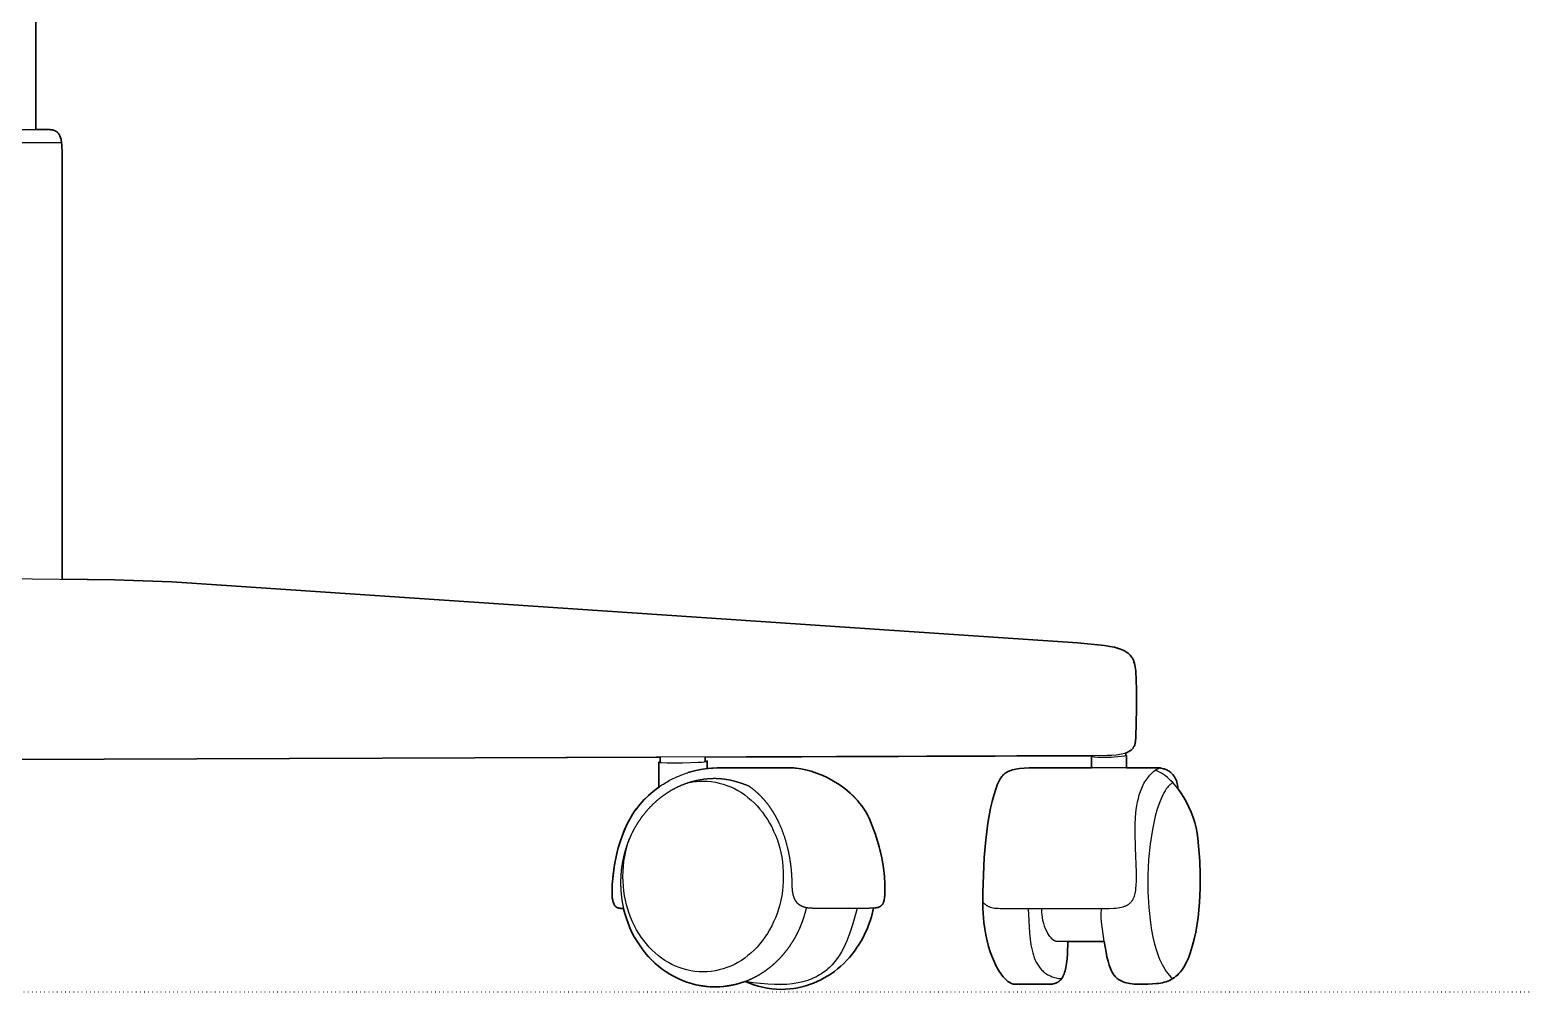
# Model space of a CAD drawing. Header units: millimetres. Extents: x 0 to 1842, y -1115 to 1018.
# Drawn here: x 416.4 to 814, y -1115 to -860.5 of the extents above; entities that cross this region are included whole.
import ezdxf

# ---------------------------------------------------------------- set-up
doc = ezdxf.new("R2010")
doc.units = ezdxf.units.MM
doc.linetypes.add('Dots', pattern=[1, 0, -1])
doc.layers.add('Blocks', color=7, linetype='Continuous')
for name, color, linetype, lineweight, true_color in [('Blocks$Inner', 7, 'Continuous', 25, 0x007f00), ('Blocks$Outline', 7, 'Continuous', 35, 0xff3f3f), ('Groud', 7, 'Dots', 25, 0x243775)]:
    doc.layers.add(name, color=color, linetype=linetype, lineweight=lineweight, true_color=true_color)

# ---------------------------------------------------------------- blocks, each defined once
blk = doc.blocks.new('Oxford High Office Chair Back')
at = {"layer": 'Blocks$Inner'}
for p, q in [((354.89, 199.83), (354.89, 86.37)), ((636.33, 40.35), (636.33, 39.62)), ((512.77, 31.31), (512.77, 37.93)), ((525.62, 38.25), (525.62, 36.28)), ((650.11, 31.43), (650.14, 30.94))]:
    blk.add_line(p, q, dxfattribs=at)
for points in [[(347.99, 301.99), (347.99, 205.31)], [(321.11, 205.31), (351.16, 205.31), (351.65, 205.29), (351.88, 205.27), (352.11, 205.25), (352.32, 205.21), (352.52, 205.16), (352.71, 205.11), (352.76, 205.09), (352.76, 205.09), (352.76, 205.09), (352.77, 205.09), (352.77, 205.09), (352.77, 205.09), (352.78, 205.09), (352.78, 205.09), (352.78, 205.09), (352.79, 205.09), (352.79, 205.09), (352.79, 205.08), (352.79, 205.08), (352.8, 205.08), (352.8, 205.08), (352.8, 205.08), (352.81, 205.08), (352.81, 205.08), (352.81, 205.08), (352.81, 205.08), (352.82, 205.08), (352.82, 205.07), (352.82, 205.07), (352.82, 205.07), (352.83, 205.07), (352.83, 205.07), (352.83, 205.07), (352.84, 205.07), (352.84, 205.07), (352.84, 205.07), (352.84, 205.07), (352.85, 205.06), (352.85, 205.06), (352.85, 205.06), (352.86, 205.06), (352.86, 205.06), (352.86, 205.06), (352.86, 205.06), (352.87, 205.06), (352.87, 205.06), (352.87, 205.05), (352.88, 205.05), (352.88, 205.05), (352.88, 205.05), (352.88, 205.05), (352.89, 205.05), (352.89, 205.05), (352.89, 205.05), (352.9, 205.05), (352.98, 205.01), (353.07, 204.97), (353.15, 204.93), (353.19, 204.91), (353.24, 204.89), (353.31, 204.84), (353.35, 204.82), (353.39, 204.79), (353.43, 204.77), (353.47, 204.74), (353.47, 204.74), (353.47, 204.74), (353.47, 204.74), (353.48, 204.74), (353.48, 204.74), (353.48, 204.73), (353.48, 204.73), (353.49, 204.73), (353.49, 204.73), (353.49, 204.73), (353.49, 204.73), (353.5, 204.72), (353.5, 204.72), (353.5, 204.72), (353.5, 204.72), (353.5, 204.72), (353.51, 204.72), (353.51, 204.71), (353.51, 204.71), (353.51, 204.71), (353.52, 204.71), (353.52, 204.71), (353.52, 204.71), (353.52, 204.7), (353.52, 204.7), (353.53, 204.7), (353.53, 204.7), (353.53, 204.7), (353.53, 204.7), (353.54, 204.69), (353.54, 204.69), (353.54, 204.69), (353.58, 204.66), (353.58, 204.66), (353.58, 204.66), (353.58, 204.66), (353.58, 204.65), (353.59, 204.65), (353.59, 204.65), (353.59, 204.65), (353.59, 204.65), (353.6, 204.65), (353.6, 204.64), (353.6, 204.64), (353.6, 204.64), (353.6, 204.64), (353.61, 204.64), (353.61, 204.64), (353.61, 204.63), (353.61, 204.63), (353.62, 204.63), (353.62, 204.63), (353.62, 204.63), (353.62, 204.62), (353.62, 204.62), (353.63, 204.62), (353.63, 204.62), (353.63, 204.62), (353.63, 204.61), (353.64, 204.61), (353.64, 204.61), (353.64, 204.61), (353.64, 204.61), (353.64, 204.61), (353.65, 204.6), (353.65, 204.6), (353.65, 204.6), (353.65, 204.6), (353.65, 204.6), (353.66, 204.59), (353.66, 204.59), (353.66, 204.59), (353.66, 204.59), (353.66, 204.59), (353.67, 204.58), (353.67, 204.58), (353.67, 204.58), (353.67, 204.58), (353.68, 204.58), (353.68, 204.57), (353.68, 204.57), (353.81, 204.45), (353.93, 204.31), (353.99, 204.23), (354.05, 204.15), (354.15, 203.99), (354.25, 203.81), (354.34, 203.62), (354.43, 203.42), (354.5, 203.21), (354.57, 202.98), (354.63, 202.73), (354.69, 202.47), (354.78, 201.91), (354.84, 201.28), (354.87, 200.59), (354.89, 199.83)], [(316.75, 201.93), (354.77, 201.93)], [(339.74, 86.53), (368.79, 86.22), (383.95, 85.69), (397.1, 84.79), (623.6, 69.55), (630.75, 68.8), (632.13, 68.58), (633.36, 68.33), (633.92, 68.18), (634.44, 68.03), (634.93, 67.86), (635.39, 67.68), (635.82, 67.49), (636.21, 67.28), (636.4, 67.17), (636.58, 67.05), (636.75, 66.93), (636.92, 66.81), (637.07, 66.68), (637.22, 66.54), (637.37, 66.41), (637.5, 66.26), (637.63, 66.11), (637.76, 65.96), (637.87, 65.8), (637.98, 65.63), (638.09, 65.46), (638.19, 65.28), (638.28, 65.09), (638.37, 64.9), (638.45, 64.71), (638.52, 64.5), (638.66, 64.08), (638.77, 63.62), (638.86, 63.14), (638.94, 62.63), (638.99, 62.08), (639.2, 57.15), (639.18, 51.97), (638.99, 44.65), (638.99, 44.23), (638.97, 43.79), (638.95, 43.58), (638.92, 43.36), (638.88, 43.14), (638.84, 42.93), (638.81, 42.82), (638.78, 42.71), (638.71, 42.5), (638.62, 42.29), (638.57, 42.19), (638.52, 42.09), (638.46, 41.99), (638.4, 41.89), (638.34, 41.79), (638.27, 41.69), (638.19, 41.6), (638.12, 41.5), (638.03, 41.41), (637.94, 41.32), (637.85, 41.23), (637.75, 41.14), (637.64, 41.06), (637.53, 40.97), (637.29, 40.81), (637.16, 40.73), (637.02, 40.66), (636.73, 40.51), (636.41, 40.37), (636.06, 40.25), (635.68, 40.13), (635.26, 40.03), (634.82, 39.94), (634.34, 39.86), (633.83, 39.79), (632.7, 39.7), (631.41, 39.67), (34.52, 37.48)], [(512.77, 37.93), (512.77, 37.93), (512.78, 37.93), (512.78, 37.93), (512.78, 37.93), (512.78, 37.93), (512.78, 37.93), (512.78, 37.93), (512.78, 37.93), (512.78, 37.93), (512.79, 37.93), (512.79, 37.93), (512.79, 37.93), (512.79, 37.93), (512.79, 37.93), (512.79, 37.93), (512.79, 37.93), (512.8, 37.93), (512.8, 37.93), (512.8, 37.93), (512.8, 37.93), (512.8, 37.93), (512.8, 37.93), (512.81, 37.93), (512.81, 37.93), (512.81, 37.92), (512.81, 37.92), (512.81, 37.92), (512.81, 37.92), (512.82, 37.92), (512.82, 37.92), (512.82, 37.92), (512.82, 37.92), (512.85, 37.92), (512.88, 37.91), (513.05, 37.89), (513.53, 37.85), (514.98, 37.79), (519.06, 37.76), (523.21, 37.9), (524.05, 37.96), (524.75, 38.04), (525.04, 38.09), (525.28, 38.14), (525.39, 38.17), (525.48, 38.2), (525.56, 38.22), (525.56, 38.23), (525.56, 38.23), (525.56, 38.23), (525.57, 38.23), (525.57, 38.23), (525.57, 38.23), (525.57, 38.23), (525.58, 38.23), (525.59, 38.24), (525.62, 38.25)], [(513.19, 37.88), (513.19, 39.25)], [(525.07, 38.1), (525.07, 39.29)], [(645.2, 36.43), (612.23, 36.43), (610.75, 36.41), (609.43, 36.35), (608.27, 36.24), (607.74, 36.17), (607.25, 36.08), (606.79, 35.99), (606.36, 35.87), (605.95, 35.75), (605.58, 35.61), (605.4, 35.53), (605.23, 35.45), (605.07, 35.37), (604.91, 35.28), (604.75, 35.19), (604.6, 35.1), (604.46, 35), (604.32, 34.9), (604.19, 34.79), (604.06, 34.68), (603.94, 34.56), (603.82, 34.44), (603.71, 34.32), (603.59, 34.19), (603.38, 33.92), (603.18, 33.63), (603, 33.33), (602.82, 33), (602.65, 32.66), (602.34, 31.91), (602.04, 31.07), (601.43, 29.15), (600.99, 27.55), (600.59, 25.77), (599.87, 21.77), (599.3, 17.35), (598.87, 12.69), (598.5, 3.44), (598.57, -0.78), (598.82, -4.47), (599.03, -6.13), (599.31, -7.74), (599.66, -9.3), (600.05, -10.8), (600.5, -12.23), (600.99, -13.58), (601.52, -14.83), (602.08, -16), (602.67, -17.05), (602.97, -17.54), (603.28, -18), (603.59, -18.43), (603.9, -18.82), (604.22, -19.18), (604.53, -19.51), (604.85, -19.81), (605.01, -19.94), (605.17, -20.07), (605.32, -20.18), (605.48, -20.29), (605.64, -20.38), (605.8, -20.47), (605.95, -20.55), (606.03, -20.58), (606.11, -20.62), (606.18, -20.65), (606.26, -20.67), (606.42, -20.72), (606.57, -20.76), (606.64, -20.77), (606.72, -20.78), (606.79, -20.79), (606.87, -20.8), (607.02, -20.81), (615.96, -20.81), (616.27, -20.8), (616.57, -20.78), (616.86, -20.75), (617.14, -20.71), (617.41, -20.65), (617.67, -20.58), (617.8, -20.54), (617.92, -20.49), (618.04, -20.44), (618.16, -20.38), (618.28, -20.32), (618.39, -20.25), (618.5, -20.18), (618.61, -20.1), (618.72, -20.02), (618.82, -19.93), (618.92, -19.84), (619.02, -19.74), (619.12, -19.64), (619.22, -19.53), (619.31, -19.41), (619.4, -19.29), (619.48, -19.16), (619.57, -19.02), (619.73, -18.73), (619.88, -18.41), (620.03, -18.06), (620.16, -17.68), (620.28, -17.27), (620.39, -16.83), (620.5, -16.35), (620.67, -15.29), (620.81, -14.09), (620.91, -12.73), (620.99, -9.51), (630.67, -9.51), (631.14, -12.35), (631.38, -13.6), (631.66, -14.74), (631.96, -15.77), (632.12, -16.24), (632.3, -16.69), (632.49, -17.12), (632.69, -17.52), (632.91, -17.89), (633.14, -18.24), (633.39, -18.56), (633.52, -18.72), (633.66, -18.86), (633.8, -19.01), (633.94, -19.14), (634.09, -19.27), (634.25, -19.4), (634.4, -19.52), (634.57, -19.63), (634.74, -19.74), (634.92, -19.84), (635.1, -19.94), (635.28, -20.03), (635.48, -20.12), (635.68, -20.2), (636.09, -20.34), (636.54, -20.47), (637.01, -20.57), (637.51, -20.66), (638.03, -20.72), (638.59, -20.77), (639.8, -20.81), (642.25, -20.79), (643.39, -20.74), (644.49, -20.65), (645.02, -20.58), (645.53, -20.5), (646.04, -20.4), (646.53, -20.28), (647.01, -20.14), (647.48, -19.97), (647.94, -19.78), (648.38, -19.56), (648.81, -19.31), (649.23, -19.03), (649.64, -18.71), (650.04, -18.37), (650.43, -17.98), (650.8, -17.56), (651.17, -17.1), (651.52, -16.59), (651.86, -16.04), (652.2, -15.45), (652.52, -14.8), (652.82, -14.11), (653.12, -13.37), (653.41, -12.57), (653.96, -10.82), (654.44, -8.93), (654.86, -7.01), (655.49, -3.12), (655.88, 0.77), (656.06, 4.6), (656.08, 8.3), (655.96, 11.78), (655.45, 17.85), (655.25, 19.2), (654.96, 20.56), (654.6, 21.94), (654.16, 23.32), (653.65, 24.69), (653.07, 26.03), (652.42, 27.35), (651.71, 28.61), (650.94, 29.83), (650.12, 30.97), (649.24, 32.04), (648.79, 32.54), (648.32, 33.02), (647.85, 33.47), (647.36, 33.9), (646.86, 34.3), (646.35, 34.67), (645.83, 35.01), (645.31, 35.32), (644.77, 35.59), (644.23, 35.83)], [(598.52, 0.94), (598.82, 0.63), (598.99, 0.48), (599.16, 0.33), (599.25, 0.26), (599.34, 0.18), (599.44, 0.11), (599.54, 0.05), (599.64, -0.02), (599.76, -0.08), (599.87, -0.15), (600, -0.21), (600.13, -0.26), (600.26, -0.32), (600.56, -0.42), (600.89, -0.51), (601.25, -0.59), (601.65, -0.65), (602.09, -0.69), (602.57, -0.72), (603.11, -0.73), (631.98, -0.73), (633.19, -0.7), (633.75, -0.66), (634.27, -0.6), (634.75, -0.52), (635.2, -0.43), (635.63, -0.32), (636.02, -0.19), (636.2, -0.12), (636.38, -0.04), (636.55, 0.04), (636.71, 0.12), (636.87, 0.21), (637.02, 0.31), (637.16, 0.41), (637.3, 0.51), (637.43, 0.62), (637.55, 0.73), (637.67, 0.85), (637.78, 0.97), (637.89, 1.1), (637.99, 1.23), (638.09, 1.37), (638.18, 1.51), (638.27, 1.66), (638.35, 1.81), (638.5, 2.13), (638.63, 2.47), (638.74, 2.83), (638.84, 3.2), (638.92, 3.61), (638.99, 4.03), (639.05, 4.47), (639.14, 5.42), (639.19, 6.45), (639.21, 8.79), (638.92, 15.29), (638.8, 19.26), (638.82, 21.32), (638.93, 23.38), (639.13, 25.42), (639.28, 26.43), (639.46, 27.41), (639.68, 28.37), (639.93, 29.31), (640.23, 30.22), (640.57, 31.09), (640.96, 31.93), (641.17, 32.33), (641.4, 32.73), (641.64, 33.11), (641.89, 33.48), (642.15, 33.84), (642.43, 34.18), (642.72, 34.51), (643.03, 34.83), (643.35, 35.14), (643.69, 35.43), (644.05, 35.7), (644.42, 35.96), (644.8, 36.21), (645.2, 36.43), (645.26, 36.43), (645.41, 36.41), (645.64, 36.38), (645.95, 36.31), (646.31, 36.22), (646.51, 36.16), (646.71, 36.08), (646.93, 36), (647.15, 35.9), (647.37, 35.79), (647.6, 35.66), (647.83, 35.52), (648.05, 35.36), (648.28, 35.18), (648.49, 34.99), (648.71, 34.78), (648.91, 34.55), (649.1, 34.29), (649.2, 34.16), (649.29, 34.02), (649.37, 33.87), (649.46, 33.72), (649.61, 33.4), (649.75, 33.06), (649.87, 32.69), (649.97, 32.3), (650.05, 31.87), (650.11, 31.43)], [(636.52, 36.43), (636.52, 39.67), (636.44, 39.64), (636.33, 39.62), (636.03, 39.56), (635.13, 39.43), (632.51, 39.21), (631.03, 39.16), (629.59, 39.17), (628.91, 39.2), (628.29, 39.26), (628, 39.3), (627.74, 39.34), (627.49, 39.4), (627.26, 39.46), (627.26, 36.43)], [(627.39, 39.67), (627.39, 39.42)], [(520.91, 32.58), (521.8, 32.74), (522.69, 32.85), (523.6, 32.92), (524.52, 32.94), (525.61, 32.91), (526.69, 32.81), (527.75, 32.65), (528.8, 32.43), (529.82, 32.15), (530.83, 31.81), (531.82, 31.41), (532.78, 30.96), (533.72, 30.45), (534.63, 29.9), (535.52, 29.29), (536.38, 28.63), (537.22, 27.93), (538.02, 27.18), (538.79, 26.39), (539.52, 25.55), (540.23, 24.67), (540.89, 23.76), (541.52, 22.8), (542.12, 21.81), (542.67, 20.79), (543.18, 19.73), (543.65, 18.64), (544.07, 17.53), (544.45, 16.38), (544.79, 15.21), (545.07, 14.01), (545.31, 12.79), (545.49, 11.55), (545.63, 10.28), (545.71, 9), (545.74, 7.7), (545.71, 6.4), (545.63, 5.12), (545.49, 3.86), (545.31, 2.62), (545.07, 1.39), (544.79, 0.2), (544.45, -0.98), (544.07, -2.12), (543.65, -3.24), (543.18, -4.33), (542.67, -5.39), (542.12, -6.41), (541.52, -7.4), (540.89, -8.35), (540.23, -9.27), (539.52, -10.15), (538.79, -10.98), (538.02, -11.77), (537.22, -12.52), (536.38, -13.23), (535.52, -13.88), (534.63, -14.49), (533.72, -15.05), (532.78, -15.55), (531.82, -16.01), (530.83, -16.4), (529.82, -16.74), (528.8, -17.03), (527.75, -17.25), (526.69, -17.41), (525.61, -17.51), (524.52, -17.54), (523.43, -17.51), (522.35, -17.41), (521.29, -17.25), (520.24, -17.03), (519.22, -16.74), (518.21, -16.4), (517.22, -16.01), (516.26, -15.55), (515.32, -15.05), (514.41, -14.49), (513.52, -13.88), (512.66, -13.23), (511.82, -12.52), (511.02, -11.77), (510.25, -10.98), (509.52, -10.15), (508.81, -9.27), (508.15, -8.35), (507.52, -7.4), (506.92, -6.41), (506.37, -5.39), (505.86, -4.33), (505.39, -3.24), (504.97, -2.12), (504.59, -0.98), (504.25, 0.2), (503.97, 1.39), (503.73, 2.62), (503.54, 3.86), (503.41, 5.12), (503.33, 6.4), (503.3, 7.7), (503.33, 9.06), (503.42, 10.4), (503.57, 11.71), (503.77, 13.01), (504.03, 14.28), (504.34, 15.53), (504.7, 16.74), (505.11, 17.93)], [(648.77, 32.54), (648.59, 32.43), (648.42, 32.3), (648.24, 32.16), (648.07, 32), (647.9, 31.84), (647.73, 31.66), (647.57, 31.47), (647.4, 31.28), (647.08, 30.85), (646.77, 30.37), (646.46, 29.86), (646.17, 29.3), (645.88, 28.71), (645.61, 28.08), (645.08, 26.72), (644.6, 25.23), (644.15, 23.62), (643.39, 20.1), (642.81, 16.25), (642.41, 12.17), (642.21, 7.95), (642.21, 3.69), (642.43, -0.51), (642.87, -4.57), (643.18, -6.52), (643.54, -8.39), (643.97, -10.18), (644.46, -11.87), (645.02, -13.45), (645.32, -14.2), (645.63, -14.91), (645.97, -15.6), (646.32, -16.25), (646.68, -16.86), (647.07, -17.43), (647.47, -17.97), (647.89, -18.47), (648.32, -18.92), (648.54, -19.13), (648.77, -19.33)], [(565.3, -0.73), (564.03, -5.12), (563.33, -7.25), (562.54, -9.31), (562.1, -10.31), (561.63, -11.28), (561.13, -12.22), (560.58, -13.13), (559.99, -14.01), (559.35, -14.84), (558.66, -15.64), (558.3, -16.02), (557.92, -16.39), (557.52, -16.75), (557.12, -17.09), (556.69, -17.43), (556.25, -17.75), (555.8, -18.06), (555.32, -18.35), (554.83, -18.63), (554.33, -18.9), (553.8, -19.15), (553.25, -19.39), (552.69, -19.61), (552.11, -19.81), (550.88, -20.18), (549.57, -20.47), (548.17, -20.69), (546.68, -20.85), (545.09, -20.92), (543.41, -20.92), (541.63, -20.83), (539.74, -20.66), (537.74, -20.4), (535.62, -20.05), (536.75, -20.53), (537.9, -20.96), (539.07, -21.32), (540.26, -21.62), (541.48, -21.86), (542.71, -22.03), (543.97, -22.13), (545.23, -22.17), (546.34, -22.14), (547.44, -22.06), (548.52, -21.93), (549.59, -21.75), (550.65, -21.52), (551.68, -21.24), (552.7, -20.91), (553.71, -20.54), (554.69, -20.12), (555.65, -19.66), (556.59, -19.16), (557.51, -18.61), (558.4, -18.03), (559.27, -17.4), (560.11, -16.74), (560.93, -16.04), (561.72, -15.3), (562.48, -14.53), (563.22, -13.73), (563.92, -12.89), (564.59, -12.02), (565.22, -11.12), (565.83, -10.19), (566.4, -9.23), (566.93, -8.25), (567.43, -7.24), (567.89, -6.2), (568.31, -5.14), (568.69, -4.06), (569.03, -2.96), (569.33, -1.84), (569.59, -0.69)], [(610.56, -0.73), (610.86, -7.34), (611.03, -8.9), (611.25, -10.4), (611.55, -11.82), (611.73, -12.5), (611.93, -13.16), (612.15, -13.8), (612.4, -14.4), (612.68, -14.98), (612.98, -15.54), (613.14, -15.8), (613.31, -16.06), (613.49, -16.31), (613.68, -16.55), (613.87, -16.78), (614.08, -17), (614.29, -17.22), (614.51, -17.42), (614.74, -17.62), (614.98, -17.8), (615.22, -17.98), (615.48, -18.15), (615.75, -18.31), (616.02, -18.45), (616.31, -18.59), (616.6, -18.72), (616.91, -18.83), (617.23, -18.94), (617.56, -19.03), (617.9, -19.12), (618.25, -19.19), (618.61, -19.25), (618.98, -19.3), (619.36, -19.33)], [(620.99, -9.51), (618.13, -9.51), (618.13, -9.51), (618.13, -9.51), (618.12, -9.51), (618.12, -9.51), (618.12, -9.51), (618.12, -9.51), (618.12, -9.51), (618.11, -9.51), (618.11, -9.51), (618.11, -9.51), (618.11, -9.51), (618.1, -9.51), (618.1, -9.51), (618.1, -9.51), (618.1, -9.51), (618.09, -9.51), (618.09, -9.51), (618.09, -9.51), (618.09, -9.51), (618.08, -9.51), (618.08, -9.51), (618.08, -9.51), (618.08, -9.51), (618.07, -9.51), (618.07, -9.51), (618.07, -9.51), (618.07, -9.51), (618.07, -9.51), (618.06, -9.51), (618.06, -9.51), (618.06, -9.51), (618.06, -9.51), (618.02, -9.5), (618.01, -9.5), (618.01, -9.5), (618.01, -9.5), (618.01, -9.5), (618, -9.5), (618, -9.5), (618, -9.5), (618, -9.5), (617.99, -9.5), (617.99, -9.5), (617.99, -9.5), (617.99, -9.5), (617.99, -9.5), (617.98, -9.5), (617.98, -9.5), (617.98, -9.5), (617.98, -9.5), (617.97, -9.49), (617.97, -9.5), (617.97, -9.49), (617.97, -9.49), (617.96, -9.49), (617.96, -9.49), (617.96, -9.49), (617.96, -9.49), (617.95, -9.49), (617.95, -9.49), (617.95, -9.49), (617.95, -9.49), (617.94, -9.49), (617.94, -9.49), (617.94, -9.49), (617.94, -9.49), (617.93, -9.49), (617.93, -9.49), (617.93, -9.49), (617.93, -9.49), (617.92, -9.49), (617.92, -9.49), (617.92, -9.48), (617.92, -9.48), (617.91, -9.48), (617.91, -9.48), (617.91, -9.48), (617.91, -9.48), (617.9, -9.48), (617.9, -9.48), (617.9, -9.48), (617.82, -9.46), (617.82, -9.46), (617.81, -9.46), (617.81, -9.46), (617.81, -9.46), (617.81, -9.46), (617.8, -9.45), (617.8, -9.45), (617.8, -9.45), (617.8, -9.45), (617.79, -9.45), (617.79, -9.45), (617.79, -9.45), (617.79, -9.45), (617.78, -9.45), (617.78, -9.45), (617.78, -9.45), (617.76, -9.44), (617.76, -9.44), (617.75, -9.44), (617.75, -9.44), (617.75, -9.43), (617.75, -9.43), (617.74, -9.43), (617.74, -9.43), (617.74, -9.43), (617.73, -9.43), (617.73, -9.43), (617.73, -9.43), (617.73, -9.43), (617.72, -9.43), (617.72, -9.43), (617.72, -9.42), (617.72, -9.42), (617.71, -9.42), (617.71, -9.42), (617.71, -9.42), (617.71, -9.42), (617.7, -9.42), (617.7, -9.42), (617.7, -9.42), (617.7, -9.41), (617.69, -9.41), (617.68, -9.41), (617.68, -9.41), (617.68, -9.41), (617.68, -9.41), (617.67, -9.41), (617.67, -9.4), (617.67, -9.4), (617.67, -9.4), (617.66, -9.4), (617.61, -9.38), (617.57, -9.36), (617.49, -9.31), (617.45, -9.29), (617.44, -9.29), (617.44, -9.28), (617.44, -9.28), (617.43, -9.28), (617.43, -9.28), (617.43, -9.28), (617.43, -9.28), (617.42, -9.28), (617.42, -9.27), (617.42, -9.27), (617.42, -9.27), (617.41, -9.27), (617.41, -9.27), (617.41, -9.27), (617.41, -9.26), (617.4, -9.26), (617.36, -9.23), (617.36, -9.23), (617.36, -9.23), (617.35, -9.23), (617.35, -9.23), (617.35, -9.23), (617.34, -9.22), (617.34, -9.22), (617.34, -9.22), (617.34, -9.22), (617.33, -9.22), (617.33, -9.22), (617.33, -9.21), (617.33, -9.21), (617.32, -9.21), (617.32, -9.21), (617.32, -9.21), (617.32, -9.2), (617.31, -9.2), (617.31, -9.2), (617.31, -9.2), (617.3, -9.2), (617.3, -9.19), (617.3, -9.19), (617.3, -9.19), (617.29, -9.19), (617.29, -9.19), (617.29, -9.19), (617.29, -9.18), (617.28, -9.18), (617.28, -9.18), (617.28, -9.18), (617.27, -9.18), (617.27, -9.17), (617.27, -9.17), (617.27, -9.17), (617.26, -9.17), (617.26, -9.17), (617.26, -9.16), (617.26, -9.16), (617.25, -9.16), (617.25, -9.16), (617.25, -9.16), (617.24, -9.15), (617.24, -9.15), (617.24, -9.15), (617.24, -9.15), (617.23, -9.15), (617.23, -9.14), (617.23, -9.14), (617.23, -9.14), (617.22, -9.14), (617.22, -9.14), (617.22, -9.13), (617.21, -9.13), (617.21, -9.13), (617.21, -9.13), (617.21, -9.13), (617.2, -9.12), (617.2, -9.12), (617.2, -9.12), (617.2, -9.12), (617.19, -9.12), (617.19, -9.11), (617.19, -9.11), (617.19, -9.11), (617.18, -9.11), (617.18, -9.1), (617.18, -9.1), (617.17, -9.1), (617.17, -9.1), (617.17, -9.1), (617.17, -9.09), (617.16, -9.09), (617.16, -9.09), (617.16, -9.09), (617.16, -9.09), (617.15, -9.08), (617.15, -9.08), (617.15, -9.08), (617.14, -9.08), (617.06, -9), (617.06, -9), (617.05, -9), (617.05, -9), (617.05, -9), (617.04, -8.99), (617.04, -8.99), (617.04, -8.99), (617.04, -8.99), (617.02, -8.98), (617.02, -8.97), (617.02, -8.97), (617.02, -8.97), (617.01, -8.97), (617, -8.96), (617, -8.95), (617, -8.95), (617, -8.95), (616.99, -8.95), (616.99, -8.95), (616.99, -8.94), (616.98, -8.94), (616.98, -8.94), (616.97, -8.93), (616.93, -8.89), (616.88, -8.85), (616.8, -8.76), (616.62, -8.57), (616.45, -8.36), (616.27, -8.14), (616.1, -7.9), (615.93, -7.64), (615.77, -7.37), (615.45, -6.78), (615.15, -6.14), (614.88, -5.45), (614.65, -4.72), (614.45, -3.97), (614.29, -3.18), (614.19, -2.38), (614.16, -1.97), (614.15, -1.56), (614.14, -1.14), (614.16, -0.73)], [(630.67, -9.51), (629.97, -4.28), (629.88, -3.17), (629.86, -2.19), (629.88, -1.76), (629.91, -1.37), (629.94, -1.19), (629.97, -1.02), (630.01, -0.87), (630.03, -0.8), (630.05, -0.73)]]:
    blk.add_lwpolyline(points, dxfattribs=at)
blk.add_open_spline([(503.44, -0.73), (502.94, -0.74), (502.69, -0.73), (502.65, -0.73), (502.59, -0.72), (502.56, -0.72), (502.43, -0.71), (502.3, -0.69), (502.17, -0.66), (502.14, -0.65), (502.11, -0.65), (502.08, -0.64), (502.04, -0.63), (501.98, -0.61), (501.95, -0.6), (501.94, -0.59), (501.92, -0.59), (501.89, -0.57), (501.86, -0.56), (501.83, -0.55), (501.8, -0.53), (501.77, -0.52), (501.68, -0.47), (501.62, -0.44), (501.59, -0.42), (501.57, -0.41), (501.57, -0.4), (501.55, -0.39), (501.55, -0.39), (501.53, -0.38), (501.5, -0.36), (501.48, -0.33), (501.45, -0.31), (501.39, -0.26), (501.34, -0.21), (501.28, -0.15), (501.26, -0.13), (501.23, -0.1), (501.18, -0.03), (501.13, 0.03), (501.08, 0.11), (501.03, 0.18), (500.99, 0.26), (500.94, 0.34), (500.86, 0.53), (500.78, 0.73), (500.71, 0.95), (500.64, 1.19), (500.59, 1.46), (500.54, 1.75), (500.49, 2.06), (500.44, 2.76), (500.42, 3.56), (500.48, 5.55), (500.69, 7.99), (501.08, 10.76), (501.69, 13.74), (502.08, 15.28), (502.54, 16.83), (503.07, 18.38), (503.67, 19.92), (504.34, 21.42), (505.1, 22.88), (505.94, 24.28), (506.4, 24.95), (506.87, 25.6), (507.89, 26.85), (508.96, 28.03), (510.1, 29.14), (511.29, 30.18), (512.54, 31.15), (513.83, 32.04), (515.16, 32.85), (516.53, 33.59), (517.93, 34.24), (519.36, 34.81), (520.81, 35.3), (522.27, 35.7), (523.76, 36.02), (525.25, 36.25), (526.74, 36.39), (528.23, 36.43), (547.98, 36.43), (548.53, 36.42), (549.11, 36.38), (549.72, 36.31), (550.35, 36.22), (551.68, 35.94), (553.09, 35.56), (554.54, 35.07), (556.04, 34.47), (557.55, 33.76), (559.06, 32.93), (560.55, 31.99), (562, 30.94), (562.7, 30.38), (563.39, 29.78), (564.06, 29.16), (564.7, 28.5), (565.33, 27.82), (565.92, 27.11), (566.49, 26.37), (567.03, 25.6), (567.54, 24.81), (568.01, 23.98), (568.44, 23.12), (568.84, 22.24), (570.14, 18.77), (571.11, 15.57), (571.79, 12.64), (572.23, 10.02), (572.48, 7.72), (572.59, 5.76), (572.6, 4.16), (572.56, 2.94), (572.49, 2), (572.43, 1.59), (572.4, 1.39), (572.36, 1.21), (572.31, 1.04), (572.26, 0.88), (572.23, 0.8), (572.2, 0.72), (572.13, 0.58), (572.05, 0.44), (572.01, 0.37), (571.97, 0.31), (571.92, 0.25), (571.87, 0.19), (571.82, 0.13), (571.77, 0.08), (571.71, 0.02), (571.69, 0), (571.66, -0.03), (571.6, -0.08), (571.53, -0.12), (571.47, -0.17), (571.4, -0.21), (571.33, -0.25), (571.26, -0.29), (571.18, -0.33), (571.1, -0.37), (571.02, -0.4), (570.93, -0.43), (570.75, -0.49), (570.55, -0.55), (570.34, -0.59), (570.12, -0.63), (569.63, -0.69), (569.08, -0.72), (568.46, -0.73), (554.43, -0.73), (553.44, -0.73), (552.91, -0.71), (552.38, -0.66), (552.12, -0.63), (551.85, -0.58), (551.59, -0.53), (551.32, -0.46), (551.07, -0.37), (550.94, -0.33), (550.88, -0.3), (550.81, -0.28), (550.69, -0.22), (550.56, -0.16), (550.44, -0.1), (550.32, -0.03), (550.21, 0.04), (550.09, 0.12), (549.98, 0.2), (549.86, 0.28), (549.75, 0.38), (549.65, 0.47), (549.54, 0.58), (549.44, 0.68), (549.34, 0.8), (549.25, 0.92), (549.15, 1.04), (549.06, 1.18), (548.98, 1.32), (548.89, 1.46), (548.81, 1.61), (548.74, 1.77), (548.59, 2.11), (548.47, 2.48), (548.36, 2.88), (548.27, 3.31), (548.2, 3.78), (548.14, 4.27), (548.11, 4.81), (548.1, 5.38), (548.01, 7.96), (547.89, 9.45), (547.7, 11.06), (547.43, 12.76), (547.07, 14.53), (546.62, 16.35), (546.07, 18.2), (545.4, 20.06), (544.6, 21.91), (544.15, 22.82), (543.67, 23.72), (543.15, 24.61), (542.59, 25.48), (542, 26.34), (541.36, 27.17), (540.68, 27.98), (539.96, 28.76), (539.2, 29.52), (538.4, 30.25), (537.54, 30.94), (536.64, 31.59), (535.59, 32.01), (534.51, 32.39), (533.41, 32.73), (532.28, 33.03), (531.13, 33.26), (529.98, 33.44), (528.81, 33.55), (527.64, 33.59), (526.36, 33.56), (525.09, 33.45), (523.84, 33.27), (522.61, 33.03), (521.4, 32.73), (520.22, 32.35), (519.06, 31.92), (517.93, 31.43), (516.82, 30.88), (515.74, 30.27), (514.7, 29.6), (513.69, 28.89), (512.71, 28.12), (511.76, 27.3), (510.86, 26.44), (509.99, 25.52), (509.17, 24.57), (508.38, 23.57), (507.64, 22.53), (506.94, 21.45), (506.29, 20.33), (505.69, 19.18), (505.14, 17.99), (504.64, 16.77), (504.2, 15.52), (503.8, 14.24), (503.47, 12.93), (503.19, 11.6), (502.97, 10.24), (502.81, 8.86), (502.71, 7.46), (502.68, 6.05), (502.71, 4.63), (502.81, 3.23), (502.97, 1.85), (503.19, 0.5), (503.47, -0.84), (503.8, -2.14), (504.2, -3.42), (504.64, -4.68), (505.14, -5.9), (505.69, -7.08), (506.29, -8.24), (506.94, -9.35), (507.64, -10.43), (508.38, -11.47), (509.17, -12.47), (509.99, -13.43), (510.86, -14.34), (511.76, -15.21), (512.71, -16.03), (513.69, -16.79), (514.7, -17.51), (515.74, -18.17), (516.82, -18.78), (517.93, -19.33), (519.06, -19.83), (520.22, -20.26), (521.4, -20.63), (522.61, -20.94), (523.84, -21.18), (525.09, -21.36), (526.36, -21.46), (527.64, -21.5), (528.73, -21.47), (529.81, -21.4), (530.88, -21.27), (531.93, -21.09), (532.97, -20.87), (533.99, -20.6), (535, -20.28), (535.99, -19.92), (536.96, -19.52), (537.91, -19.07), (538.84, -18.58), (539.74, -18.05), (540.63, -17.48), (541.49, -16.87), (542.33, -16.23), (543.14, -15.55), (543.92, -14.83), (544.68, -14.08), (545.41, -13.3), (546.11, -12.48), (546.78, -11.63), (547.42, -10.76), (548.02, -9.85), (548.6, -8.92), (549.14, -7.96), (549.64, -6.98), (550.11, -5.97), (550.54, -4.93), (550.93, -3.88), (551.28, -2.8), (551.6, -1.7), (551.87, -0.59)], degree=1, dxfattribs=at)
at = {"layer": 'Blocks$Outline'}
for points in [[(347.99, 299.93), (347.99, 205.31)], [(347.99, 205.31), (351.16, 205.31), (351.65, 205.29), (351.88, 205.27), (352.11, 205.25), (352.32, 205.21), (352.52, 205.16), (352.71, 205.11), (352.76, 205.09), (352.76, 205.09), (352.76, 205.09), (352.77, 205.09), (352.77, 205.09), (352.77, 205.09), (352.78, 205.09), (352.78, 205.09), (352.78, 205.09), (352.79, 205.09), (352.79, 205.09), (352.79, 205.08), (352.79, 205.08), (352.8, 205.08), (352.8, 205.08), (352.8, 205.08), (352.81, 205.08), (352.81, 205.08), (352.81, 205.08), (352.81, 205.08), (352.82, 205.08), (352.82, 205.07), (352.82, 205.07), (352.82, 205.07), (352.83, 205.07), (352.83, 205.07), (352.83, 205.07), (352.84, 205.07), (352.84, 205.07), (352.84, 205.07), (352.84, 205.07), (352.85, 205.06), (352.85, 205.06), (352.85, 205.06), (352.86, 205.06), (352.86, 205.06), (352.86, 205.06), (352.86, 205.06), (352.87, 205.06), (352.87, 205.06), (352.87, 205.05), (352.88, 205.05), (352.88, 205.05), (352.88, 205.05), (352.88, 205.05), (352.89, 205.05), (352.89, 205.05), (352.89, 205.05), (352.9, 205.05), (352.98, 205.01), (353.07, 204.97), (353.15, 204.93), (353.19, 204.91), (353.24, 204.89), (353.31, 204.84), (353.35, 204.82), (353.39, 204.79), (353.43, 204.77), (353.47, 204.74), (353.47, 204.74), (353.47, 204.74), (353.47, 204.74), (353.48, 204.74), (353.48, 204.74), (353.48, 204.73), (353.48, 204.73), (353.49, 204.73), (353.49, 204.73), (353.49, 204.73), (353.49, 204.73), (353.5, 204.72), (353.5, 204.72), (353.5, 204.72), (353.5, 204.72), (353.5, 204.72), (353.51, 204.72), (353.51, 204.71), (353.51, 204.71), (353.51, 204.71), (353.52, 204.71), (353.52, 204.71), (353.52, 204.71), (353.52, 204.7), (353.52, 204.7), (353.53, 204.7), (353.53, 204.7), (353.53, 204.7), (353.53, 204.7), (353.54, 204.69), (353.54, 204.69), (353.54, 204.69), (353.58, 204.66), (353.58, 204.66), (353.58, 204.66), (353.58, 204.66), (353.58, 204.65), (353.59, 204.65), (353.59, 204.65), (353.59, 204.65), (353.59, 204.65), (353.6, 204.65), (353.6, 204.64), (353.6, 204.64), (353.6, 204.64), (353.6, 204.64), (353.61, 204.64), (353.61, 204.64), (353.61, 204.63), (353.61, 204.63), (353.62, 204.63), (353.62, 204.63), (353.62, 204.63), (353.62, 204.62), (353.62, 204.62), (353.63, 204.62), (353.63, 204.62), (353.63, 204.62), (353.63, 204.61), (353.64, 204.61), (353.64, 204.61), (353.64, 204.61), (353.64, 204.61), (353.64, 204.61), (353.65, 204.6), (353.65, 204.6), (353.65, 204.6), (353.65, 204.6), (353.65, 204.6), (353.66, 204.59), (353.66, 204.59), (353.66, 204.59), (353.66, 204.59), (353.66, 204.59), (353.67, 204.58), (353.67, 204.58), (353.67, 204.58), (353.67, 204.58), (353.68, 204.58), (353.68, 204.57), (353.68, 204.57), (353.81, 204.45), (353.93, 204.31), (353.99, 204.23), (354.05, 204.15), (354.15, 203.99), (354.25, 203.81), (354.34, 203.62), (354.43, 203.42), (354.5, 203.21), (354.57, 202.98), (354.63, 202.73), (354.69, 202.47), (354.78, 201.91), (354.84, 201.28), (354.87, 200.59), (354.89, 199.83), (354.89, 86.37)], [(354.89, 86.37), (368.79, 86.22), (383.95, 85.69), (397.1, 84.79), (623.6, 69.55)], [(623.6, 69.55), (630.75, 68.8), (632.13, 68.58), (633.36, 68.33), (633.92, 68.18), (634.44, 68.03), (634.93, 67.86), (635.39, 67.68), (635.82, 67.49), (636.21, 67.28), (636.4, 67.17), (636.58, 67.05), (636.75, 66.93), (636.92, 66.81), (637.07, 66.68), (637.22, 66.54), (637.37, 66.41), (637.5, 66.26), (637.63, 66.11), (637.76, 65.96), (637.87, 65.8), (637.98, 65.63), (638.09, 65.46), (638.19, 65.28), (638.28, 65.09), (638.37, 64.9), (638.45, 64.71), (638.52, 64.5), (638.66, 64.08), (638.77, 63.62), (638.86, 63.14), (638.94, 62.63), (638.99, 62.08), (639.2, 57.15), (639.18, 51.97), (638.99, 44.65), (638.99, 44.23), (638.97, 43.79), (638.95, 43.58), (638.92, 43.36), (638.88, 43.14), (638.84, 42.93), (638.81, 42.82), (638.78, 42.71), (638.71, 42.5), (638.62, 42.29), (638.57, 42.19), (638.52, 42.09), (638.46, 41.99), (638.4, 41.89), (638.34, 41.79), (638.27, 41.69), (638.19, 41.6), (638.12, 41.5), (638.03, 41.41), (637.94, 41.32), (637.85, 41.23), (637.75, 41.14), (637.64, 41.06), (637.53, 40.97), (637.29, 40.81), (637.16, 40.73), (637.02, 40.66), (636.73, 40.51), (636.41, 40.37), (636.33, 40.35)], [(636.33, 40.35), (636.33, 39.62)], [(513.19, 39.24), (341.54, 38.61)], [(512.77, 31.31), (512.77, 37.93), (512.77, 37.93), (512.78, 37.93), (512.78, 37.93), (512.78, 37.93), (512.78, 37.93), (512.78, 37.93), (512.78, 37.93), (512.78, 37.93), (512.78, 37.93), (512.79, 37.93), (512.79, 37.93), (512.79, 37.93), (512.79, 37.93), (512.79, 37.93), (512.79, 37.93), (512.79, 37.93), (512.8, 37.93), (512.8, 37.93), (512.8, 37.93), (512.8, 37.93), (512.8, 37.93), (512.8, 37.93), (512.81, 37.93), (512.81, 37.93), (512.81, 37.92), (512.81, 37.92), (512.81, 37.92), (512.81, 37.92), (512.82, 37.92), (512.82, 37.92), (512.82, 37.92), (512.82, 37.92), (512.85, 37.92), (512.88, 37.91), (513.05, 37.89), (513.19, 37.88)], [(513.19, 37.88), (513.19, 39.24)], [(627.39, 39.66), (525.07, 39.28)], [(525.07, 39.28), (525.07, 38.1)], [(525.07, 38.1), (525.28, 38.14), (525.39, 38.17), (525.48, 38.2), (525.56, 38.22), (525.56, 38.23), (525.56, 38.23), (525.56, 38.23), (525.57, 38.23), (525.57, 38.23), (525.57, 38.23), (525.57, 38.23), (525.58, 38.23), (525.59, 38.24), (525.62, 38.25), (525.62, 36.28)], [(525.62, 36.28), (526.74, 36.39), (528.23, 36.43), (547.98, 36.43), (548.53, 36.42), (549.11, 36.38), (549.72, 36.31), (550.35, 36.22), (551.68, 35.94), (553.09, 35.56), (554.54, 35.07), (556.04, 34.47), (557.55, 33.76), (559.06, 32.93), (560.55, 31.99), (562, 30.94), (562.7, 30.38), (563.39, 29.78), (564.06, 29.16), (564.7, 28.5), (565.33, 27.82), (565.92, 27.11), (566.49, 26.37), (567.03, 25.6), (567.54, 24.81), (568.01, 23.98), (568.44, 23.12), (568.84, 22.24), (570.14, 18.77), (571.11, 15.57), (571.79, 12.64), (572.23, 10.02), (572.48, 7.72), (572.59, 5.76), (572.6, 4.16), (572.56, 2.94), (572.49, 2), (572.43, 1.59), (572.4, 1.39), (572.36, 1.21), (572.31, 1.04), (572.26, 0.88), (572.23, 0.8), (572.2, 0.72), (572.13, 0.58), (572.05, 0.44), (572.01, 0.37), (571.97, 0.31), (571.92, 0.25), (571.87, 0.19), (571.82, 0.13), (571.77, 0.08), (571.71, 0.02), (571.69, 0), (571.66, -0.03), (571.6, -0.08), (571.53, -0.12), (571.47, -0.17), (571.4, -0.21), (571.33, -0.25), (571.26, -0.29), (571.18, -0.33), (571.1, -0.37), (571.02, -0.4), (570.93, -0.43), (570.75, -0.49), (570.55, -0.55), (570.34, -0.59), (570.12, -0.63), (569.63, -0.69), (569.59, -0.69)], [(650.14, 30.94), (650.94, 29.83), (651.71, 28.61), (652.42, 27.35), (653.07, 26.03), (653.65, 24.69), (654.16, 23.32), (654.6, 21.94), (654.96, 20.56), (655.25, 19.2), (655.45, 17.85), (655.96, 11.78), (656.08, 8.3), (656.06, 4.6), (655.88, 0.77), (655.49, -3.12), (654.86, -7.01), (654.44, -8.93), (653.96, -10.82), (653.41, -12.57), (653.12, -13.37), (652.82, -14.11), (652.52, -14.8), (652.2, -15.45), (651.86, -16.04), (651.52, -16.59), (651.17, -17.1), (650.8, -17.56), (650.43, -17.98), (650.04, -18.37), (649.64, -18.71), (649.23, -19.03), (648.81, -19.31), (648.38, -19.56), (647.94, -19.78), (647.48, -19.97), (647.01, -20.14), (646.53, -20.28), (646.04, -20.4), (645.53, -20.5), (645.02, -20.58), (644.49, -20.65), (643.39, -20.74), (642.25, -20.79), (639.8, -20.81), (638.59, -20.77), (638.03, -20.72), (637.51, -20.66), (637.01, -20.57), (636.54, -20.47), (636.09, -20.34), (635.68, -20.2), (635.48, -20.12), (635.28, -20.03), (635.1, -19.94), (634.92, -19.84), (634.74, -19.74), (634.57, -19.63), (634.4, -19.52), (634.25, -19.4), (634.09, -19.27), (633.94, -19.14), (633.8, -19.01), (633.66, -18.86), (633.52, -18.72), (633.39, -18.56), (633.14, -18.24), (632.91, -17.89), (632.69, -17.52), (632.49, -17.12), (632.3, -16.69), (632.12, -16.24), (631.96, -15.77), (631.66, -14.74), (631.38, -13.6), (631.14, -12.35), (630.67, -9.51), (620.99, -9.51), (620.91, -12.73), (620.81, -14.09), (620.67, -15.29), (620.5, -16.35), (620.39, -16.83), (620.28, -17.27), (620.16, -17.68), (620.03, -18.06), (619.88, -18.41), (619.73, -18.73), (619.57, -19.02), (619.48, -19.16), (619.4, -19.29), (619.31, -19.41), (619.22, -19.53), (619.12, -19.64), (619.02, -19.74), (618.92, -19.84), (618.82, -19.93), (618.72, -20.02), (618.61, -20.1), (618.5, -20.18), (618.39, -20.25), (618.28, -20.32), (618.16, -20.38), (618.04, -20.44), (617.92, -20.49), (617.8, -20.54), (617.67, -20.58), (617.41, -20.65), (617.14, -20.71), (616.86, -20.75), (616.57, -20.78), (616.27, -20.8), (615.96, -20.81), (607.02, -20.81), (606.87, -20.8), (606.79, -20.79), (606.72, -20.78), (606.64, -20.77), (606.57, -20.76), (606.42, -20.72), (606.26, -20.67), (606.18, -20.65), (606.11, -20.62), (606.03, -20.58), (605.95, -20.55), (605.8, -20.47), (605.64, -20.38), (605.48, -20.29), (605.32, -20.18), (605.17, -20.07), (605.01, -19.94), (604.85, -19.81), (604.53, -19.51), (604.22, -19.18), (603.9, -18.82), (603.59, -18.43), (603.28, -18), (602.97, -17.54), (602.67, -17.05), (602.08, -16), (601.52, -14.83), (600.99, -13.58), (600.5, -12.23), (600.05, -10.8), (599.66, -9.3), (599.31, -7.74), (599.03, -6.13), (598.82, -4.47), (598.57, -0.78), (598.5, 3.44), (598.87, 12.69), (599.3, 17.35), (599.87, 21.77), (600.59, 25.77), (600.99, 27.55), (601.43, 29.15), (602.04, 31.07), (602.34, 31.91), (602.65, 32.66), (602.82, 33), (603, 33.33), (603.18, 33.63), (603.38, 33.92), (603.59, 34.19), (603.71, 34.32), (603.82, 34.44), (603.94, 34.56), (604.06, 34.68), (604.19, 34.79), (604.32, 34.9), (604.46, 35), (604.6, 35.1), (604.75, 35.19), (604.91, 35.28), (605.07, 35.37), (605.23, 35.45), (605.4, 35.53), (605.58, 35.61), (605.95, 35.75), (606.36, 35.87), (606.79, 35.99), (607.25, 36.08), (607.74, 36.17), (608.27, 36.24), (609.43, 36.35), (610.75, 36.41), (612.23, 36.43), (627.26, 36.43)], [(627.26, 36.43), (627.26, 39.46), (627.39, 39.42)], [(627.39, 39.42), (627.39, 39.66)], [(636.33, 39.62), (636.33, 39.62), (636.44, 39.64), (636.52, 39.67), (636.52, 36.43)], [(636.52, 36.43), (645.2, 36.43)], [(645.2, 36.43), (645.26, 36.43), (645.41, 36.41), (645.64, 36.38), (645.95, 36.31), (646.31, 36.22), (646.51, 36.16), (646.71, 36.08), (646.93, 36), (647.15, 35.9), (647.37, 35.79), (647.6, 35.66), (647.83, 35.52), (648.05, 35.36), (648.28, 35.18), (648.49, 34.99), (648.71, 34.78), (648.91, 34.55), (649.1, 34.29), (649.2, 34.16), (649.29, 34.02), (649.37, 33.87), (649.46, 33.72), (649.61, 33.4), (649.75, 33.06), (649.87, 32.69), (649.97, 32.3), (650.05, 31.87), (650.11, 31.43), (650.14, 30.94)], [(503.44, -0.73), (502.94, -0.74), (502.69, -0.73), (502.65, -0.73), (502.59, -0.72), (502.56, -0.72), (502.43, -0.71), (502.3, -0.69), (502.17, -0.66), (502.14, -0.65), (502.11, -0.65), (502.08, -0.64), (502.04, -0.63), (501.98, -0.61), (501.95, -0.6), (501.94, -0.59), (501.92, -0.59), (501.89, -0.57), (501.86, -0.56), (501.83, -0.55), (501.8, -0.53), (501.77, -0.52), (501.68, -0.47), (501.62, -0.44), (501.59, -0.42), (501.57, -0.41), (501.57, -0.4), (501.55, -0.39), (501.55, -0.39), (501.53, -0.38), (501.5, -0.36), (501.48, -0.33), (501.45, -0.31), (501.39, -0.26), (501.34, -0.21), (501.28, -0.15), (501.26, -0.13), (501.23, -0.1), (501.18, -0.03), (501.13, 0.03), (501.08, 0.11), (501.03, 0.18), (500.99, 0.26), (500.94, 0.34), (500.86, 0.53), (500.78, 0.73), (500.71, 0.95), (500.64, 1.19), (500.59, 1.46), (500.54, 1.75), (500.49, 2.06), (500.44, 2.76), (500.42, 3.56), (500.48, 5.55), (500.69, 7.99), (501.08, 10.76), (501.69, 13.74), (502.08, 15.28), (502.54, 16.83), (503.07, 18.38), (503.67, 19.92), (504.34, 21.42), (505.1, 22.88), (505.94, 24.28), (506.4, 24.95), (506.87, 25.6), (507.89, 26.85), (508.96, 28.03), (510.1, 29.14), (511.29, 30.18), (512.54, 31.15), (512.77, 31.31)], [(535.63, -20.05), (535, -20.28), (533.99, -20.6), (532.97, -20.87), (531.93, -21.09), (530.88, -21.27), (529.81, -21.4), (528.73, -21.47), (527.64, -21.5), (526.36, -21.46), (525.09, -21.36), (523.84, -21.18), (522.61, -20.94), (521.4, -20.63), (520.22, -20.26), (519.06, -19.83), (517.93, -19.33), (516.82, -18.78), (515.74, -18.17), (514.7, -17.51), (513.69, -16.79), (512.71, -16.03), (511.76, -15.21), (510.86, -14.34), (509.99, -13.43), (509.17, -12.47), (508.38, -11.47), (507.64, -10.43), (506.94, -9.35), (506.29, -8.24), (505.69, -7.08), (505.14, -5.9), (504.64, -4.68), (504.2, -3.42), (503.8, -2.14), (503.47, -0.84), (503.44, -0.73)], [(569.59, -0.69), (569.33, -1.84), (569.03, -2.96), (568.69, -4.06), (568.31, -5.14), (567.89, -6.2), (567.43, -7.24), (566.93, -8.25), (566.4, -9.23), (565.83, -10.19), (565.22, -11.12), (564.59, -12.02), (563.92, -12.89), (563.22, -13.73), (562.48, -14.53), (561.72, -15.3), (560.93, -16.04), (560.11, -16.74), (559.27, -17.4), (558.4, -18.03), (557.51, -18.61), (556.59, -19.16), (555.65, -19.66), (554.69, -20.12), (553.71, -20.54), (552.7, -20.91), (551.68, -21.24), (550.65, -21.52), (549.59, -21.75), (548.52, -21.93), (547.44, -22.06), (546.34, -22.14), (545.23, -22.17), (543.97, -22.13), (542.71, -22.03), (541.48, -21.86), (540.26, -21.62), (539.07, -21.32), (537.9, -20.96), (536.75, -20.53), (535.63, -20.05)]]:
    blk.add_lwpolyline(points, dxfattribs=at)

msp = doc.modelspace()

# ---------------------------------------------------------------- linework, layer by layer
at = {"layer": 'Groud'}
msp.add_lwpolyline([(0, -1115.03), (814.04, -1115.03)], dxfattribs=at)

# ---------------------------------------------------------------- block references
at = {"layer": 'Blocks'}
msp.add_blockref('Oxford High Office Chair Back', (69.95, -1092.18), dxfattribs=at)

doc.saveas('drawing.dxf')
